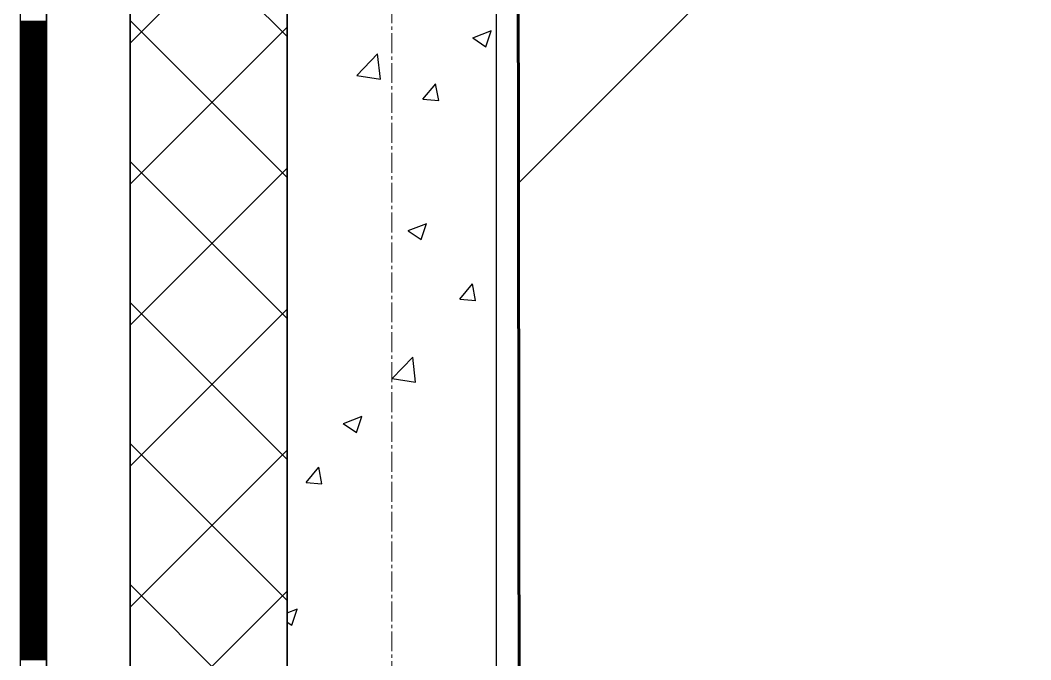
# Model space of a CAD drawing. Header units: millimetres. Extents: x 538266 to 1167394, y 114608 to 637157.
# Drawn here: x 1046079 to 1047044, y 558471 to 559082 of the extents above; entities that cross this region are included whole.
import ezdxf

# ---------------------------------------------------------------- set-up
doc = ezdxf.new("R2010")
doc.units = ezdxf.units.MM
doc.linetypes.add('CENTER2', pattern=[28.575, 19.05, -3.175, 3.175, -3.175])
doc.linetypes.add('DASHED', pattern=[19.05, 12.7, -6.35])
for name, color, linetype, lineweight in [('0) шт стен 3 эт', 150, 'Continuous', 60), ('АР_Стены ПЕНОблок', 52, 'Continuous', 20), ('АР_Тонкая', 254, 'Continuous', 5), ('АР_Утеплитель', 31, 'Continuous', 0), ('АР_Штриховка', 8, 'Continuous', 0)]:
    doc.layers.add(name, color=color, linetype=linetype, lineweight=lineweight)
doc.layers.add('АР_Делит', color=120, linetype='Continuous', lineweight=0, plot=False)
doc.layers.add('РД_Оси_100', color=7, linetype='Continuous', lineweight=0, true_color=0x525252)
doc.layers.add('ФВ-5', color=7, linetype='Continuous')

# ---------------------------------------------------------------- blocks, each defined once
blk = doc.blocks.new('СОШ_2200_АР_ОСИ_М100_28.05.24')
at = {"layer": 'АР_Делит', "color": 251, "linetype": 'DASHED', "true_color": 0x636466}
blk.add_lwpolyline([(114955, 135155), (114955, -355), (93595.036, -355), (93595.036, 13855), (94145, 13855), (94145, 68320), (66055, 68320), (66055, 13857.73), (83455, 13857.73), (83455, -355), (45245, -355), (45245, 13145), (44695, 13145), (44695, 26755), (45245, 26755), (45245, 68320), (20455, 68320), (20455, 26755), (27955, 26755), (27955, 13145), (-355, 13145), (-355, 100855)], dxfattribs=at)
at = {"layer": 'РД_Оси_100', "color": 251, "linetype": 'CENTER2', "true_color": 0x636466}
blk.add_line((0, -6155), (0, 139938.679), dxfattribs=at)
blk = doc.blocks.new('3_этаж1')
at = {"layer": 'АР_Стены ПЕНОблок', "color": 18, "linetype": 'Continuous', "lineweight": 25, "true_color": 0x000000}
for p, q in [((684283.57, 587568.74), (684283.57, 511368.74)), ((684483.57, 511368.74), (684483.57, 587568.74))]:
    blk.add_line(p, q, dxfattribs=at)
at = {"layer": 'АР_Тонкая', "color": 18, "linetype": 'Continuous', "lineweight": 25, "true_color": 0x000000}
for p, q in [((684028.57, 587568.74), (684028.57, 511368.74)), ((684053.57, 587568.74), (684053.57, 511368.74)), ((684053.57, 511368.74), (684053.57, 587568.74)), ((684133.57, 511368.74), (684133.57, 587568.74))]:
    blk.add_line(p, q, dxfattribs=at)
at = {"layer": 'АР_Утеплитель', "color": 18, "linetype": 'Continuous', "lineweight": 25, "true_color": 0x000000}
for p, q in [((684133.57, 587568.74), (684133.57, 511368.74)), ((684283.57, 511368.74), (684283.57, 587568.74))]:
    blk.add_line(p, q, dxfattribs=at)
at = {"layer": 'АР_Штриховка', "color": 18, "linetype": 'Continuous', "lineweight": 25, "true_color": 0x000000}
for p, q in [((684283.57, 559066.71), (684133.57, 559216.71)), ((684133.57, 559060.43), (684283.57, 559210.43)), ((684028.57, 559081.49), (684053.57, 559081.49)), ((684028.57, 559080.49), (684053.57, 559080.49)), ((684028.57, 559079.49), (684053.57, 559079.49)), ((684028.57, 559078.49), (684053.57, 559078.49)), ((684028.57, 559077.49), (684053.57, 559077.49)), ((684028.57, 559076.49), (684053.57, 559076.49)), ((684028.57, 559075.49), (684053.57, 559075.49)), ((684028.57, 559074.49), (684053.57, 559074.49)), ((684283.57, 558932.01), (684133.57, 559082.01)), ((684133.57, 558925.72), (684283.57, 559075.72)), ((684028.57, 559073.49), (684053.57, 559073.49)), ((684028.57, 559072.49), (684053.57, 559072.49)), ((684028.57, 559071.49), (684053.57, 559071.49)), ((684028.57, 559070.49), (684053.57, 559070.49)), ((684028.57, 559069.49), (684053.57, 559069.49)), ((684028.57, 559068.49), (684053.57, 559068.49)), ((684028.57, 559067.49), (684053.57, 559067.49)), ((684028.57, 559066.49), (684053.57, 559066.49)), ((684028.57, 559065.49), (684053.57, 559065.49)), ((684460.9, 559065.32), (684473.54, 559056.8)), ((684461, 559065.53), (684478.78, 559072.35)), ((684473.55, 559056.8), (684478.7, 559072.14)), ((684028.57, 559064.49), (684053.57, 559064.49)), ((684028.57, 559063.49), (684053.57, 559063.49)), ((684028.57, 559062.49), (684053.57, 559062.49)), ((684028.57, 559061.49), (684053.57, 559061.49)), ((684028.57, 559060.49), (684053.57, 559060.49)), ((684028.57, 559059.49), (684053.57, 559059.49)), ((684028.57, 559058.49), (684053.57, 559058.49)), ((684028.57, 559057.49), (684053.57, 559057.49)), ((684028.57, 559056.49), (684053.57, 559056.49)), ((684028.57, 559055.49), (684053.57, 559055.49)), ((684028.57, 559054.49), (684053.57, 559054.49)), ((684028.57, 559053.49), (684053.57, 559053.49)), ((684028.57, 559052.49), (684053.57, 559052.49)), ((684028.57, 559051.49), (684053.57, 559051.49)), ((684028.57, 559050.49), (684053.57, 559050.49)), ((684028.57, 559049.49), (684053.57, 559049.49)), ((684028.57, 559048.49), (684053.57, 559048.49)), ((684028.57, 559047.49), (684053.57, 559047.49)), ((684028.57, 559046.49), (684053.57, 559046.49)), ((684028.57, 559045.49), (684053.57, 559045.49)), ((684350.14, 559029.36), (684369.93, 559049.98)), ((684372.72, 559025.85), (684369.91, 559049.98)), ((684028.57, 559044.49), (684053.57, 559044.49)), ((684028.57, 559043.49), (684053.57, 559043.49)), ((684028.57, 559042.49), (684053.57, 559042.49)), ((684028.57, 559041.49), (684053.57, 559041.49)), ((684028.57, 559040.49), (684053.57, 559040.49)), ((684028.57, 559039.49), (684053.57, 559039.49)), ((684028.57, 559038.49), (684053.57, 559038.49)), ((684028.57, 559037.49), (684053.57, 559037.49)), ((684028.57, 559036.49), (684053.57, 559036.49)), ((684028.57, 559035.49), (684053.57, 559035.49)), ((684028.57, 559034.49), (684053.57, 559034.49)), ((684028.57, 559033.49), (684053.57, 559033.49)), ((684028.57, 559032.49), (684053.57, 559032.49)), ((684028.57, 559031.49), (684053.57, 559031.49)), ((684028.57, 559030.49), (684053.57, 559030.49)), ((684028.57, 559029.49), (684053.57, 559029.49)), ((684028.57, 559028.49), (684053.57, 559028.49)), ((684028.57, 559027.49), (684053.57, 559027.49)), ((684028.57, 559026.49), (684053.57, 559026.49)), ((684350.13, 559029.39), (684372.72, 559025.88)), ((684028.57, 559025.49), (684053.57, 559025.49)), ((684028.57, 559024.49), (684053.57, 559024.49)), ((684028.57, 559023.49), (684053.57, 559023.49)), ((684028.57, 559022.49), (684053.57, 559022.49)), ((684028.57, 559021.49), (684053.57, 559021.49)), ((684028.57, 559020.49), (684053.57, 559020.49)), ((684028.57, 559019.49), (684053.57, 559019.49)), ((684028.57, 559018.49), (684053.57, 559018.49)), ((684028.57, 559017.49), (684053.57, 559017.49)), ((684028.57, 559016.49), (684053.57, 559016.49)), ((684413.36, 559006.84), (684425.6, 559021.44)), ((684428.4, 559005.48), (684425.46, 559021.4)), ((684028.57, 559015.49), (684053.57, 559015.49)), ((684028.57, 559014.49), (684053.57, 559014.49)), ((684028.57, 559013.49), (684053.57, 559013.49)), ((684028.57, 559012.49), (684053.57, 559012.49)), ((684028.57, 559011.49), (684053.57, 559011.49)), ((684028.57, 559010.49), (684053.57, 559010.49)), ((684028.57, 559009.49), (684053.57, 559009.49)), ((684028.57, 559008.49), (684053.57, 559008.49)), ((684028.57, 559007.49), (684053.57, 559007.49)), ((684413.35, 559006.83), (684428.54, 559005.51)), ((684028.57, 559006.49), (684053.57, 559006.49)), ((684028.57, 559005.49), (684053.57, 559005.49)), ((684028.57, 559004.49), (684053.57, 559004.49)), ((684028.57, 559003.49), (684053.57, 559003.49)), ((684028.57, 559002.49), (684053.57, 559002.49)), ((684028.57, 559001.49), (684053.57, 559001.49)), ((684028.57, 559000.49), (684053.57, 559000.49)), ((684028.57, 558999.49), (684053.57, 558999.49)), ((684028.57, 558998.49), (684053.57, 558998.49)), ((684028.57, 558997.49), (684053.57, 558997.49)), ((684028.57, 558996.49), (684053.57, 558996.49)), ((684028.57, 558995.49), (684053.57, 558995.49)), ((684028.57, 558994.49), (684053.57, 558994.49)), ((684028.57, 558993.49), (684053.57, 558993.49)), ((684028.57, 558992.49), (684053.57, 558992.49)), ((684028.57, 558991.49), (684053.57, 558991.49)), ((684028.57, 558990.49), (684053.57, 558990.49)), ((684028.57, 558989.49), (684053.57, 558989.49)), ((684028.57, 558988.49), (684053.57, 558988.49)), ((684028.57, 558987.49), (684053.57, 558987.49)), ((684028.57, 558986.49), (684053.57, 558986.49)), ((684028.57, 558985.49), (684053.57, 558985.49)), ((684028.57, 558984.49), (684053.57, 558984.49)), ((684028.57, 558983.49), (684053.57, 558983.49)), ((684028.57, 558982.49), (684053.57, 558982.49)), ((684028.57, 558981.49), (684053.57, 558981.49)), ((684028.57, 558980.49), (684053.57, 558980.49)), ((684028.57, 558979.49), (684053.57, 558979.49)), ((684028.57, 558978.49), (684053.57, 558978.49)), ((684028.57, 558977.49), (684053.57, 558977.49)), ((684028.57, 558976.49), (684053.57, 558976.49)), ((684028.57, 558975.49), (684053.57, 558975.49)), ((684028.57, 558974.49), (684053.57, 558974.49)), ((684028.57, 558973.49), (684053.57, 558973.49)), ((684028.57, 558972.49), (684053.57, 558972.49)), ((684028.57, 558971.49), (684053.57, 558971.49)), ((684028.57, 558970.49), (684053.57, 558970.49)), ((684028.57, 558969.49), (684053.57, 558969.49)), ((684028.57, 558968.49), (684053.57, 558968.49)), ((684028.57, 558967.49), (684053.57, 558967.49)), ((684028.57, 558966.49), (684053.57, 558966.49)), ((684028.57, 558965.49), (684053.57, 558965.49)), ((684028.57, 558964.49), (684053.57, 558964.49)), ((684028.57, 558963.49), (684053.57, 558963.49)), ((684028.57, 558962.49), (684053.57, 558962.49)), ((684028.57, 558961.49), (684053.57, 558961.49)), ((684028.57, 558960.49), (684053.57, 558960.49)), ((684028.57, 558959.49), (684053.57, 558959.49)), ((684028.57, 558958.49), (684053.57, 558958.49)), ((684028.57, 558957.49), (684053.57, 558957.49)), ((684028.57, 558956.49), (684053.57, 558956.49)), ((684028.57, 558955.49), (684053.57, 558955.49)), ((684028.57, 558954.49), (684053.57, 558954.49)), ((684028.57, 558953.49), (684053.57, 558953.49)), ((684028.57, 558952.49), (684053.57, 558952.49)), ((684028.57, 558951.49), (684053.57, 558951.49)), ((684028.57, 558950.49), (684053.57, 558950.49)), ((684028.57, 558949.49), (684053.57, 558949.49)), ((684028.57, 558948.49), (684053.57, 558948.49)), ((684028.57, 558947.49), (684053.57, 558947.49)), ((684028.57, 558946.49), (684053.57, 558946.49)), ((684028.57, 558945.49), (684053.57, 558945.49)), ((684028.57, 558944.49), (684053.57, 558944.49)), ((684028.57, 558943.49), (684053.57, 558943.49)), ((684028.57, 558942.49), (684053.57, 558942.49)), ((684028.57, 558941.49), (684053.57, 558941.49)), ((684028.57, 558940.49), (684053.57, 558940.49)), ((684028.57, 558939.49), (684053.57, 558939.49)), ((684283.57, 558797.31), (684133.57, 558947.31)), ((684133.57, 558791.02), (684283.57, 558941.02)), ((684028.57, 558938.49), (684053.57, 558938.49)), ((684028.57, 558937.49), (684053.57, 558937.49)), ((684028.57, 558936.49), (684053.57, 558936.49)), ((684028.57, 558935.49), (684053.57, 558935.49)), ((684028.57, 558934.49), (684053.57, 558934.49)), ((684028.57, 558933.49), (684053.57, 558933.49)), ((684028.57, 558932.49), (684053.57, 558932.49)), ((684028.57, 558931.49), (684053.57, 558931.49)), ((684028.57, 558930.49), (684053.57, 558930.49)), ((684028.57, 558929.49), (684053.57, 558929.49)), ((684028.57, 558928.49), (684053.57, 558928.49)), ((684028.57, 558927.49), (684053.57, 558927.49)), ((684028.57, 558926.49), (684053.57, 558926.49)), ((684028.57, 558925.49), (684053.57, 558925.49)), ((684028.57, 558924.49), (684053.57, 558924.49)), ((684028.57, 558923.49), (684053.57, 558923.49)), ((684028.57, 558922.49), (684053.57, 558922.49)), ((684028.57, 558921.49), (684053.57, 558921.49)), ((684028.57, 558920.49), (684053.57, 558920.49)), ((684028.57, 558919.49), (684053.57, 558919.49)), ((684028.57, 558918.49), (684053.57, 558918.49)), ((684028.57, 558917.49), (684053.57, 558917.49)), ((684028.57, 558916.49), (684053.57, 558916.49)), ((684028.57, 558915.49), (684053.57, 558915.49)), ((684028.57, 558914.49), (684053.57, 558914.49)), ((684028.57, 558913.49), (684053.57, 558913.49)), ((684028.57, 558912.49), (684053.57, 558912.49)), ((684028.57, 558911.49), (684053.57, 558911.49)), ((684028.57, 558910.49), (684053.57, 558910.49)), ((684028.57, 558909.49), (684053.57, 558909.49)), ((684028.57, 558908.49), (684053.57, 558908.49)), ((684028.57, 558907.49), (684053.57, 558907.49)), ((684028.57, 558906.49), (684053.57, 558906.49)), ((684028.57, 558905.49), (684053.57, 558905.49)), ((684028.57, 558904.49), (684053.57, 558904.49)), ((684028.57, 558903.49), (684053.57, 558903.49)), ((684028.57, 558902.49), (684053.57, 558902.49)), ((684028.57, 558901.49), (684053.57, 558901.49)), ((684028.57, 558900.49), (684053.57, 558900.49)), ((684028.57, 558899.49), (684053.57, 558899.49)), ((684028.57, 558898.49), (684053.57, 558898.49)), ((684028.57, 558897.49), (684053.57, 558897.49)), ((684028.57, 558896.49), (684053.57, 558896.49)), ((684028.57, 558895.49), (684053.57, 558895.49)), ((684028.57, 558894.49), (684053.57, 558894.49)), ((684028.57, 558893.49), (684053.57, 558893.49)), ((684028.57, 558892.49), (684053.57, 558892.49)), ((684028.57, 558891.49), (684053.57, 558891.49)), ((684028.57, 558890.49), (684053.57, 558890.49)), ((684028.57, 558889.49), (684053.57, 558889.49)), ((684028.57, 558888.49), (684053.57, 558888.49)), ((684028.57, 558887.49), (684053.57, 558887.49)), ((684028.57, 558886.49), (684053.57, 558886.49)), ((684028.57, 558885.49), (684053.57, 558885.49)), ((684028.57, 558884.49), (684053.57, 558884.49)), ((684028.57, 558883.49), (684053.57, 558883.49)), ((684028.57, 558882.49), (684053.57, 558882.49)), ((684028.57, 558881.49), (684053.57, 558881.49)), ((684399.2, 558881.34), (684416.98, 558888.17)), ((684411.75, 558872.61), (684416.9, 558887.96)), ((684028.57, 558880.49), (684053.57, 558880.49)), ((684028.57, 558879.49), (684053.57, 558879.49)), ((684028.57, 558878.49), (684053.57, 558878.49)), ((684028.57, 558877.49), (684053.57, 558877.49)), ((684028.57, 558876.49), (684053.57, 558876.49)), ((684028.57, 558875.49), (684053.57, 558875.49)), ((684028.57, 558874.49), (684053.57, 558874.49)), ((684028.57, 558873.49), (684053.57, 558873.49)), ((684028.57, 558872.49), (684053.57, 558872.49)), ((684399.1, 558881.13), (684411.74, 558872.61)), ((684028.57, 558871.49), (684053.57, 558871.49)), ((684028.57, 558870.49), (684053.57, 558870.49)), ((684028.57, 558869.49), (684053.57, 558869.49)), ((684028.57, 558868.49), (684053.57, 558868.49)), ((684028.57, 558867.49), (684053.57, 558867.49)), ((684028.57, 558866.49), (684053.57, 558866.49)), ((684028.57, 558865.49), (684053.57, 558865.49)), ((684028.57, 558864.49), (684053.57, 558864.49)), ((684028.57, 558863.49), (684053.57, 558863.49)), ((684028.57, 558862.49), (684053.57, 558862.49)), ((684028.57, 558861.49), (684053.57, 558861.49)), ((684028.57, 558860.49), (684053.57, 558860.49)), ((684028.57, 558859.49), (684053.57, 558859.49)), ((684028.57, 558858.49), (684053.57, 558858.49)), ((684028.57, 558857.49), (684053.57, 558857.49)), ((684028.57, 558856.49), (684053.57, 558856.49)), ((684028.57, 558855.49), (684053.57, 558855.49)), ((684028.57, 558854.49), (684053.57, 558854.49)), ((684028.57, 558853.49), (684053.57, 558853.49)), ((684028.57, 558852.49), (684053.57, 558852.49)), ((684028.57, 558851.49), (684053.57, 558851.49)), ((684028.57, 558850.49), (684053.57, 558850.49)), ((684028.57, 558849.49), (684053.57, 558849.49)), ((684028.57, 558848.49), (684053.57, 558848.49)), ((684028.57, 558847.49), (684053.57, 558847.49)), ((684028.57, 558846.49), (684053.57, 558846.49)), ((684028.57, 558845.49), (684053.57, 558845.49)), ((684028.57, 558844.49), (684053.57, 558844.49)), ((684028.57, 558843.49), (684053.57, 558843.49)), ((684028.57, 558842.49), (684053.57, 558842.49)), ((684028.57, 558841.49), (684053.57, 558841.49)), ((684028.57, 558840.49), (684053.57, 558840.49)), ((684028.57, 558839.49), (684053.57, 558839.49)), ((684028.57, 558838.49), (684053.57, 558838.49)), ((684028.57, 558837.49), (684053.57, 558837.49)), ((684028.57, 558836.49), (684053.57, 558836.49)), ((684028.57, 558835.49), (684053.57, 558835.49)), ((684028.57, 558834.49), (684053.57, 558834.49)), ((684028.57, 558833.49), (684053.57, 558833.49)), ((684028.57, 558832.49), (684053.57, 558832.49)), ((684028.57, 558831.49), (684053.57, 558831.49)), ((684028.57, 558830.49), (684053.57, 558830.49)), ((684028.57, 558829.49), (684053.57, 558829.49)), ((684028.57, 558828.49), (684053.57, 558828.49)), ((684028.57, 558827.49), (684053.57, 558827.49)), ((684028.57, 558826.49), (684053.57, 558826.49)), ((684028.57, 558825.49), (684053.57, 558825.49)), ((684028.57, 558824.49), (684053.57, 558824.49)), ((684028.57, 558823.49), (684053.57, 558823.49)), ((684448.6, 558815.79), (684460.84, 558830.38)), ((684463.64, 558814.42), (684460.7, 558830.35)), ((684028.57, 558822.49), (684053.57, 558822.49)), ((684028.57, 558821.49), (684053.57, 558821.49)), ((684028.57, 558820.49), (684053.57, 558820.49)), ((684028.57, 558819.49), (684053.57, 558819.49)), ((684028.57, 558818.49), (684053.57, 558818.49)), ((684028.57, 558817.49), (684053.57, 558817.49)), ((684028.57, 558816.49), (684053.57, 558816.49)), ((684028.57, 558815.49), (684053.57, 558815.49)), ((684028.57, 558814.49), (684053.57, 558814.49)), ((684448.6, 558815.78), (684463.78, 558814.45)), ((684028.57, 558813.49), (684053.57, 558813.49)), ((684028.57, 558812.49), (684053.57, 558812.49)), ((684028.57, 558811.49), (684053.57, 558811.49)), ((684028.57, 558810.49), (684053.57, 558810.49)), ((684028.57, 558809.49), (684053.57, 558809.49)), ((684028.57, 558808.49), (684053.57, 558808.49)), ((684028.57, 558807.49), (684053.57, 558807.49)), ((684028.57, 558806.49), (684053.57, 558806.49)), ((684028.57, 558805.49), (684053.57, 558805.49)), ((684028.57, 558804.49), (684053.57, 558804.49)), ((684283.57, 558662.6), (684133.57, 558812.6)), ((684133.57, 558656.32), (684283.57, 558806.32)), ((684028.57, 558803.49), (684053.57, 558803.49)), ((684028.57, 558802.49), (684053.57, 558802.49)), ((684028.57, 558801.49), (684053.57, 558801.49)), ((684028.57, 558800.49), (684053.57, 558800.49)), ((684028.57, 558799.49), (684053.57, 558799.49)), ((684028.57, 558798.49), (684053.57, 558798.49)), ((684028.57, 558797.49), (684053.57, 558797.49)), ((684028.57, 558796.49), (684053.57, 558796.49)), ((684028.57, 558795.49), (684053.57, 558795.49)), ((684028.57, 558794.49), (684053.57, 558794.49)), ((684028.57, 558793.49), (684053.57, 558793.49)), ((684028.57, 558792.49), (684053.57, 558792.49)), ((684028.57, 558791.49), (684053.57, 558791.49)), ((684028.57, 558790.49), (684053.57, 558790.49)), ((684028.57, 558789.49), (684053.57, 558789.49)), ((684028.57, 558788.49), (684053.57, 558788.49)), ((684028.57, 558787.49), (684053.57, 558787.49)), ((684028.57, 558786.49), (684053.57, 558786.49)), ((684028.57, 558785.49), (684053.57, 558785.49)), ((684028.57, 558784.49), (684053.57, 558784.49)), ((684028.57, 558783.49), (684053.57, 558783.49)), ((684028.57, 558782.49), (684053.57, 558782.49)), ((684028.57, 558781.49), (684053.57, 558781.49)), ((684028.57, 558780.49), (684053.57, 558780.49)), ((684028.57, 558779.49), (684053.57, 558779.49)), ((684028.57, 558778.49), (684053.57, 558778.49)), ((684028.57, 558777.49), (684053.57, 558777.49)), ((684028.57, 558776.49), (684053.57, 558776.49)), ((684028.57, 558775.49), (684053.57, 558775.49)), ((684028.57, 558774.49), (684053.57, 558774.49)), ((684028.57, 558773.49), (684053.57, 558773.49)), ((684028.57, 558772.49), (684053.57, 558772.49)), ((684028.57, 558771.49), (684053.57, 558771.49)), ((684028.57, 558770.49), (684053.57, 558770.49)), ((684028.57, 558769.49), (684053.57, 558769.49)), ((684028.57, 558768.49), (684053.57, 558768.49)), ((684028.57, 558767.49), (684053.57, 558767.49)), ((684028.57, 558766.49), (684053.57, 558766.49)), ((684028.57, 558765.49), (684053.57, 558765.49)), ((684028.57, 558764.49), (684053.57, 558764.49)), ((684028.57, 558763.49), (684053.57, 558763.49)), ((684028.57, 558762.49), (684053.57, 558762.49)), ((684028.57, 558761.49), (684053.57, 558761.49)), ((684028.57, 558760.49), (684053.57, 558760.49)), ((684028.57, 558759.49), (684053.57, 558759.49)), ((684028.57, 558758.49), (684053.57, 558758.49)), ((684028.57, 558757.49), (684053.57, 558757.49)), ((684028.57, 558756.49), (684053.57, 558756.49)), ((684383.82, 558739.89), (684403.6, 558760.51)), ((684406.39, 558736.39), (684403.59, 558760.51)), ((684028.57, 558755.49), (684053.57, 558755.49)), ((684028.57, 558754.49), (684053.57, 558754.49)), ((684028.57, 558753.49), (684053.57, 558753.49)), ((684028.57, 558752.49), (684053.57, 558752.49)), ((684028.57, 558751.49), (684053.57, 558751.49)), ((684028.57, 558750.49), (684053.57, 558750.49)), ((684028.57, 558749.49), (684053.57, 558749.49)), ((684028.57, 558748.49), (684053.57, 558748.49)), ((684028.57, 558747.49), (684053.57, 558747.49)), ((684028.57, 558746.49), (684053.57, 558746.49)), ((684028.57, 558745.49), (684053.57, 558745.49)), ((684028.57, 558744.49), (684053.57, 558744.49)), ((684028.57, 558743.49), (684053.57, 558743.49)), ((684028.57, 558742.49), (684053.57, 558742.49)), ((684028.57, 558741.49), (684053.57, 558741.49)), ((684028.57, 558740.49), (684053.57, 558740.49)), ((684028.57, 558739.49), (684053.57, 558739.49)), ((684028.57, 558738.49), (684053.57, 558738.49)), ((684028.57, 558737.49), (684053.57, 558737.49)), ((684028.57, 558736.49), (684053.57, 558736.49)), ((684383.81, 558739.92), (684406.4, 558736.41)), ((684028.57, 558735.49), (684053.57, 558735.49)), ((684028.57, 558734.49), (684053.57, 558734.49)), ((684028.57, 558733.49), (684053.57, 558733.49)), ((684028.57, 558732.49), (684053.57, 558732.49)), ((684028.57, 558731.49), (684053.57, 558731.49)), ((684028.57, 558730.49), (684053.57, 558730.49)), ((684028.57, 558729.49), (684053.57, 558729.49)), ((684028.57, 558728.49), (684053.57, 558728.49)), ((684028.57, 558727.49), (684053.57, 558727.49)), ((684028.57, 558726.49), (684053.57, 558726.49)), ((684028.57, 558725.49), (684053.57, 558725.49)), ((684028.57, 558724.49), (684053.57, 558724.49)), ((684028.57, 558723.49), (684053.57, 558723.49)), ((684028.57, 558722.49), (684053.57, 558722.49)), ((684028.57, 558721.49), (684053.57, 558721.49)), ((684028.57, 558720.49), (684053.57, 558720.49)), ((684028.57, 558719.49), (684053.57, 558719.49)), ((684028.57, 558718.49), (684053.57, 558718.49)), ((684028.57, 558717.49), (684053.57, 558717.49)), ((684028.57, 558716.49), (684053.57, 558716.49)), ((684028.57, 558715.49), (684053.57, 558715.49)), ((684028.57, 558714.49), (684053.57, 558714.49)), ((684028.57, 558713.49), (684053.57, 558713.49)), ((684028.57, 558712.49), (684053.57, 558712.49)), ((684028.57, 558711.49), (684053.57, 558711.49)), ((684028.57, 558710.49), (684053.57, 558710.49)), ((684028.57, 558709.49), (684053.57, 558709.49)), ((684028.57, 558708.49), (684053.57, 558708.49)), ((684028.57, 558707.49), (684053.57, 558707.49)), ((684028.57, 558706.49), (684053.57, 558706.49)), ((684028.57, 558705.49), (684053.57, 558705.49)), ((684028.57, 558704.49), (684053.57, 558704.49)), ((684028.57, 558703.49), (684053.57, 558703.49)), ((684028.57, 558702.49), (684053.57, 558702.49)), ((684028.57, 558701.49), (684053.57, 558701.49)), ((684028.57, 558700.49), (684053.57, 558700.49)), ((684028.57, 558699.49), (684053.57, 558699.49)), ((684028.57, 558698.49), (684053.57, 558698.49)), ((684337.39, 558697.15), (684355.18, 558703.98)), ((684349.94, 558688.42), (684355.09, 558703.77)), ((684028.57, 558697.49), (684053.57, 558697.49)), ((684028.57, 558696.49), (684053.57, 558696.49)), ((684028.57, 558695.49), (684053.57, 558695.49)), ((684028.57, 558694.49), (684053.57, 558694.49)), ((684028.57, 558693.49), (684053.57, 558693.49)), ((684028.57, 558692.49), (684053.57, 558692.49)), ((684028.57, 558691.49), (684053.57, 558691.49)), ((684028.57, 558690.49), (684053.57, 558690.49)), ((684028.57, 558689.49), (684053.57, 558689.49)), ((684028.57, 558688.49), (684053.57, 558688.49)), ((684337.3, 558696.94), (684349.94, 558688.42)), ((684028.57, 558687.49), (684053.57, 558687.49)), ((684028.57, 558686.49), (684053.57, 558686.49)), ((684028.57, 558685.49), (684053.57, 558685.49)), ((684028.57, 558684.49), (684053.57, 558684.49)), ((684028.57, 558683.49), (684053.57, 558683.49)), ((684028.57, 558682.49), (684053.57, 558682.49)), ((684028.57, 558681.49), (684053.57, 558681.49)), ((684028.57, 558680.49), (684053.57, 558680.49)), ((684028.57, 558679.49), (684053.57, 558679.49)), ((684028.57, 558678.49), (684053.57, 558678.49)), ((684028.57, 558677.49), (684053.57, 558677.49)), ((684028.57, 558676.49), (684053.57, 558676.49)), ((684028.57, 558675.49), (684053.57, 558675.49)), ((684028.57, 558674.49), (684053.57, 558674.49)), ((684028.57, 558673.49), (684053.57, 558673.49)), ((684028.57, 558672.49), (684053.57, 558672.49)), ((684028.57, 558671.49), (684053.57, 558671.49)), ((684028.57, 558670.49), (684053.57, 558670.49)), ((684028.57, 558669.49), (684053.57, 558669.49)), ((684283.57, 558527.9), (684133.57, 558677.9)), ((684133.57, 558521.61), (684283.57, 558671.61)), ((684028.57, 558668.49), (684053.57, 558668.49)), ((684028.57, 558667.49), (684053.57, 558667.49)), ((684028.57, 558666.49), (684053.57, 558666.49)), ((684028.57, 558665.49), (684053.57, 558665.49)), ((684028.57, 558664.49), (684053.57, 558664.49)), ((684028.57, 558663.49), (684053.57, 558663.49)), ((684028.57, 558662.49), (684053.57, 558662.49)), ((684028.57, 558661.49), (684053.57, 558661.49)), ((684028.57, 558660.49), (684053.57, 558660.49)), ((684028.57, 558659.49), (684053.57, 558659.49)), ((684028.57, 558658.49), (684053.57, 558658.49)), ((684028.57, 558657.49), (684053.57, 558657.49)), ((684028.57, 558656.49), (684053.57, 558656.49)), ((684028.57, 558655.49), (684053.57, 558655.49)), ((684028.57, 558654.49), (684053.57, 558654.49)), ((684028.57, 558653.49), (684053.57, 558653.49)), ((684028.57, 558652.49), (684053.57, 558652.49)), ((684028.57, 558651.49), (684053.57, 558651.49)), ((684028.57, 558650.49), (684053.57, 558650.49)), ((684028.57, 558649.49), (684053.57, 558649.49)), ((684301.66, 558640.67), (684313.9, 558655.26)), ((684316.7, 558639.31), (684313.76, 558655.23)), ((684028.57, 558648.49), (684053.57, 558648.49)), ((684028.57, 558647.49), (684053.57, 558647.49)), ((684028.57, 558646.49), (684053.57, 558646.49)), ((684028.57, 558645.49), (684053.57, 558645.49)), ((684028.57, 558644.49), (684053.57, 558644.49)), ((684028.57, 558643.49), (684053.57, 558643.49)), ((684028.57, 558642.49), (684053.57, 558642.49)), ((684028.57, 558641.49), (684053.57, 558641.49)), ((684028.57, 558640.49), (684053.57, 558640.49)), ((684301.66, 558640.66), (684316.84, 558639.33)), ((684028.57, 558639.49), (684053.57, 558639.49)), ((684028.57, 558638.49), (684053.57, 558638.49)), ((684028.57, 558637.49), (684053.57, 558637.49)), ((684028.57, 558636.49), (684053.57, 558636.49)), ((684028.57, 558635.49), (684053.57, 558635.49)), ((684028.57, 558634.49), (684053.57, 558634.49)), ((684028.57, 558633.49), (684053.57, 558633.49)), ((684028.57, 558632.49), (684053.57, 558632.49)), ((684028.57, 558631.49), (684053.57, 558631.49)), ((684028.57, 558630.49), (684053.57, 558630.49)), ((684028.57, 558629.49), (684053.57, 558629.49)), ((684028.57, 558628.49), (684053.57, 558628.49)), ((684028.57, 558627.49), (684053.57, 558627.49)), ((684028.57, 558626.49), (684053.57, 558626.49)), ((684028.57, 558625.49), (684053.57, 558625.49)), ((684028.57, 558624.49), (684053.57, 558624.49)), ((684028.57, 558623.49), (684053.57, 558623.49)), ((684028.57, 558622.49), (684053.57, 558622.49)), ((684028.57, 558621.49), (684053.57, 558621.49)), ((684028.57, 558620.49), (684053.57, 558620.49)), ((684028.57, 558619.49), (684053.57, 558619.49)), ((684028.57, 558618.49), (684053.57, 558618.49)), ((684028.57, 558617.49), (684053.57, 558617.49)), ((684028.57, 558616.49), (684053.57, 558616.49)), ((684028.57, 558615.49), (684053.57, 558615.49)), ((684028.57, 558614.49), (684053.57, 558614.49)), ((684028.57, 558613.49), (684053.57, 558613.49)), ((684028.57, 558612.49), (684053.57, 558612.49)), ((684028.57, 558611.49), (684053.57, 558611.49)), ((684028.57, 558610.49), (684053.57, 558610.49)), ((684028.57, 558609.49), (684053.57, 558609.49)), ((684028.57, 558608.49), (684053.57, 558608.49)), ((684028.57, 558607.49), (684053.57, 558607.49)), ((684028.57, 558606.49), (684053.57, 558606.49)), ((684028.57, 558605.49), (684053.57, 558605.49)), ((684028.57, 558604.49), (684053.57, 558604.49)), ((684028.57, 558603.49), (684053.57, 558603.49)), ((684028.57, 558602.49), (684053.57, 558602.49)), ((684028.57, 558601.49), (684053.57, 558601.49)), ((684028.57, 558600.49), (684053.57, 558600.49)), ((684028.57, 558599.49), (684053.57, 558599.49)), ((684028.57, 558598.49), (684053.57, 558598.49)), ((684028.57, 558597.49), (684053.57, 558597.49)), ((684028.57, 558596.49), (684053.57, 558596.49)), ((684028.57, 558595.49), (684053.57, 558595.49)), ((684028.57, 558594.49), (684053.57, 558594.49)), ((684028.57, 558593.49), (684053.57, 558593.49)), ((684028.57, 558592.49), (684053.57, 558592.49)), ((684028.57, 558591.49), (684053.57, 558591.49)), ((684028.57, 558590.49), (684053.57, 558590.49)), ((684028.57, 558589.49), (684053.57, 558589.49)), ((684028.57, 558588.49), (684053.57, 558588.49)), ((684028.57, 558587.49), (684053.57, 558587.49)), ((684028.57, 558586.49), (684053.57, 558586.49)), ((684028.57, 558585.49), (684053.57, 558585.49)), ((684028.57, 558584.49), (684053.57, 558584.49)), ((684028.57, 558583.49), (684053.57, 558583.49)), ((684028.57, 558582.49), (684053.57, 558582.49)), ((684028.57, 558581.49), (684053.57, 558581.49)), ((684028.57, 558580.49), (684053.57, 558580.49)), ((684028.57, 558579.49), (684053.57, 558579.49)), ((684028.57, 558578.49), (684053.57, 558578.49)), ((684028.57, 558577.49), (684053.57, 558577.49)), ((684028.57, 558576.49), (684053.57, 558576.49)), ((684028.57, 558575.49), (684053.57, 558575.49)), ((684028.57, 558574.49), (684053.57, 558574.49)), ((684028.57, 558573.49), (684053.57, 558573.49)), ((684028.57, 558572.49), (684053.57, 558572.49)), ((684028.57, 558571.49), (684053.57, 558571.49)), ((684028.57, 558570.49), (684053.57, 558570.49)), ((684028.57, 558569.49), (684053.57, 558569.49)), ((684028.57, 558568.49), (684053.57, 558568.49)), ((684028.57, 558567.49), (684053.57, 558567.49)), ((684028.57, 558566.49), (684053.57, 558566.49)), ((684028.57, 558565.49), (684053.57, 558565.49)), ((684028.57, 558564.49), (684053.57, 558564.49)), ((684028.57, 558563.49), (684053.57, 558563.49)), ((684028.57, 558562.49), (684053.57, 558562.49)), ((684028.57, 558561.49), (684053.57, 558561.49)), ((684028.57, 558560.49), (684053.57, 558560.49)), ((684028.57, 558559.49), (684053.57, 558559.49)), ((684028.57, 558558.49), (684053.57, 558558.49)), ((684028.57, 558557.49), (684053.57, 558557.49)), ((684028.57, 558556.49), (684053.57, 558556.49)), ((684028.57, 558555.49), (684053.57, 558555.49)), ((684028.57, 558554.49), (684053.57, 558554.49)), ((684028.57, 558553.49), (684053.57, 558553.49)), ((684028.57, 558552.49), (684053.57, 558552.49)), ((684028.57, 558551.49), (684053.57, 558551.49)), ((684028.57, 558550.49), (684053.57, 558550.49)), ((684028.57, 558549.49), (684053.57, 558549.49)), ((684028.57, 558548.49), (684053.57, 558548.49)), ((684028.57, 558547.49), (684053.57, 558547.49)), ((684028.57, 558546.49), (684053.57, 558546.49)), ((684028.57, 558545.49), (684053.57, 558545.49)), ((684028.57, 558544.49), (684053.57, 558544.49)), ((684028.57, 558543.49), (684053.57, 558543.49)), ((684028.57, 558542.49), (684053.57, 558542.49)), ((684028.57, 558541.49), (684053.57, 558541.49)), ((684028.57, 558540.49), (684053.57, 558540.49)), ((684028.57, 558539.49), (684053.57, 558539.49)), ((684028.57, 558538.49), (684053.57, 558538.49)), ((684028.57, 558537.49), (684053.57, 558537.49)), ((684028.57, 558536.49), (684053.57, 558536.49)), ((684028.57, 558535.49), (684053.57, 558535.49)), ((684028.57, 558534.49), (684053.57, 558534.49)), ((684283.57, 558393.2), (684133.57, 558543.2)), ((684133.57, 558386.91), (684283.57, 558536.91)), ((684028.57, 558533.49), (684053.57, 558533.49)), ((684028.57, 558532.49), (684053.57, 558532.49)), ((684028.57, 558531.49), (684053.57, 558531.49)), ((684028.57, 558530.49), (684053.57, 558530.49)), ((684028.57, 558529.49), (684053.57, 558529.49)), ((684028.57, 558528.49), (684053.57, 558528.49)), ((684028.57, 558527.49), (684053.57, 558527.49)), ((684028.57, 558526.49), (684053.57, 558526.49)), ((684028.57, 558525.49), (684053.57, 558525.49)), ((684028.57, 558524.49), (684053.57, 558524.49)), ((684028.57, 558523.49), (684053.57, 558523.49)), ((684028.57, 558522.49), (684053.57, 558522.49)), ((684028.57, 558521.49), (684053.57, 558521.49)), ((684028.57, 558520.49), (684053.57, 558520.49)), ((684028.57, 558519.49), (684053.57, 558519.49)), ((684028.57, 558518.49), (684053.57, 558518.49)), ((684028.57, 558517.49), (684053.57, 558517.49)), ((684028.57, 558516.49), (684053.57, 558516.49)), ((684028.57, 558515.49), (684053.57, 558515.49)), ((684028.57, 558514.49), (684053.57, 558514.49)), ((684283.57, 558516.03), (684293.38, 558519.79)), ((684288.14, 558504.23), (684293.29, 558519.58)), ((684028.57, 558513.49), (684053.57, 558513.49)), ((684028.57, 558512.49), (684053.57, 558512.49)), ((684028.57, 558511.49), (684053.57, 558511.49)), ((684028.57, 558510.49), (684053.57, 558510.49)), ((684028.57, 558509.49), (684053.57, 558509.49)), ((684028.57, 558508.49), (684053.57, 558508.49)), ((684028.57, 558507.49), (684053.57, 558507.49)), ((684028.57, 558506.49), (684053.57, 558506.49)), ((684028.57, 558505.49), (684053.57, 558505.49)), ((684283.57, 558507.31), (684288.13, 558504.23)), ((684028.57, 558504.49), (684053.57, 558504.49)), ((684028.57, 558503.49), (684053.57, 558503.49)), ((684028.57, 558502.49), (684053.57, 558502.49)), ((684028.57, 558501.49), (684053.57, 558501.49)), ((684028.57, 558500.49), (684053.57, 558500.49)), ((684028.57, 558499.49), (684053.57, 558499.49)), ((684028.57, 558498.49), (684053.57, 558498.49)), ((684028.57, 558497.49), (684053.57, 558497.49)), ((684028.57, 558496.49), (684053.57, 558496.49)), ((684028.57, 558495.49), (684053.57, 558495.49)), ((684028.57, 558494.49), (684053.57, 558494.49)), ((684028.57, 558493.49), (684053.57, 558493.49)), ((684028.57, 558492.49), (684053.57, 558492.49)), ((684028.57, 558491.49), (684053.57, 558491.49)), ((684028.57, 558490.49), (684053.57, 558490.49)), ((684028.57, 558489.49), (684053.57, 558489.49)), ((684028.57, 558488.49), (684053.57, 558488.49)), ((684028.57, 558487.49), (684053.57, 558487.49)), ((684028.57, 558486.49), (684053.57, 558486.49)), ((684028.57, 558485.49), (684053.57, 558485.49)), ((684028.57, 558484.49), (684053.57, 558484.49)), ((684028.57, 558483.49), (684053.57, 558483.49)), ((684028.57, 558482.49), (684053.57, 558482.49)), ((684028.57, 558481.49), (684053.57, 558481.49)), ((684028.57, 558480.49), (684053.57, 558480.49)), ((684028.57, 558479.49), (684053.57, 558479.49)), ((684028.57, 558478.49), (684053.57, 558478.49)), ((684028.57, 558477.49), (684053.57, 558477.49)), ((684028.57, 558476.49), (684053.57, 558476.49)), ((684028.57, 558475.49), (684053.57, 558475.49)), ((684028.57, 558474.49), (684053.57, 558474.49)), ((684028.57, 558473.49), (684053.57, 558473.49)), ((684028.57, 558472.49), (684053.57, 558472.49)), ((684028.57, 558471.49), (684053.57, 558471.49))]:
    blk.add_line(p, q, dxfattribs=at)

msp = doc.modelspace()

# ---------------------------------------------------------------- hatches: boundary and pattern name
at = {"layer": 'ФВ-5'}
h = msp.add_hatch(dxfattribs=at)
h.set_pattern_fill('ANSI31', color=3, scale=300, style=0)
h.paths.add_polyline_path([(1054123.58, 555468.74), (1054123.58, 556368.74), (1054123.58, 556768.74), (1054123.58, 559668.74), (1054123.58, 559669.74), (1054123.58, 560123.74), (1053903.58, 560123.74), (1053903.58, 560543.74), (1046553.58, 560543.74), (1046553.58, 559677.38), (1046557.81, 556368.74), (1046553.58, 556368.74), (1046553.58, 555468.74), (1046557.85, 551936.18), (1046553.58, 551931.91), (1046553.58, 551468.74), (1052003.58, 551468.74), (1052003.58, 551888.72), (1054123.58, 551889.08), (1054123.58, 551968.74)])
h.paths.add_polyline_path([(1049312.43, 555335.06), (1048762.43, 555335.06, -1), (1048762.43, 555935.06), (1049312.43, 555935.06, -1)], flags=16)
h.paths.add_polyline_path([(1053467.22, 557576.75, -1), (1054067.22, 557576.75, -1)], flags=16)
h.paths.add_polyline_path([(1048446.36, 555367.01), (1049628.5, 555367.01), (1049628.5, 555903.11), (1048446.36, 555903.11)], flags=24)
h.paths.add_polyline_path([(1054062.21, 556859.68), (1054062.21, 558293.81), (1053472.23, 558293.81), (1053472.23, 556859.68)], flags=24)
h.paths.add_polyline_path([(1053549.04, 560243.94), (1053935.33, 560243.94), (1053935.33, 560544.56), (1053549.04, 560544.56)], flags=9)

# ---------------------------------------------------------------- linework, layer by layer
at = {"layer": '0) шт стен 3 эт', "color": 2}
msp.add_lwpolyline([(1046557.81, 556372.97), (1046553.58, 559677.38)], dxfattribs=at)

# ---------------------------------------------------------------- block references
at = {"layer": '0) шт стен 3 эт', "color": 5, "lineweight": 25}
msp.add_blockref('3_этаж1', (362050.01, 0), dxfattribs=at)
at = {"layer": 'РД_Оси_100', "lineweight": 25}
msp.add_blockref('СОШ_2200_АР_ОСИ_М100_28.05.24', (1046433.58, 496768.74), dxfattribs=at)

doc.saveas('drawing.dxf')
